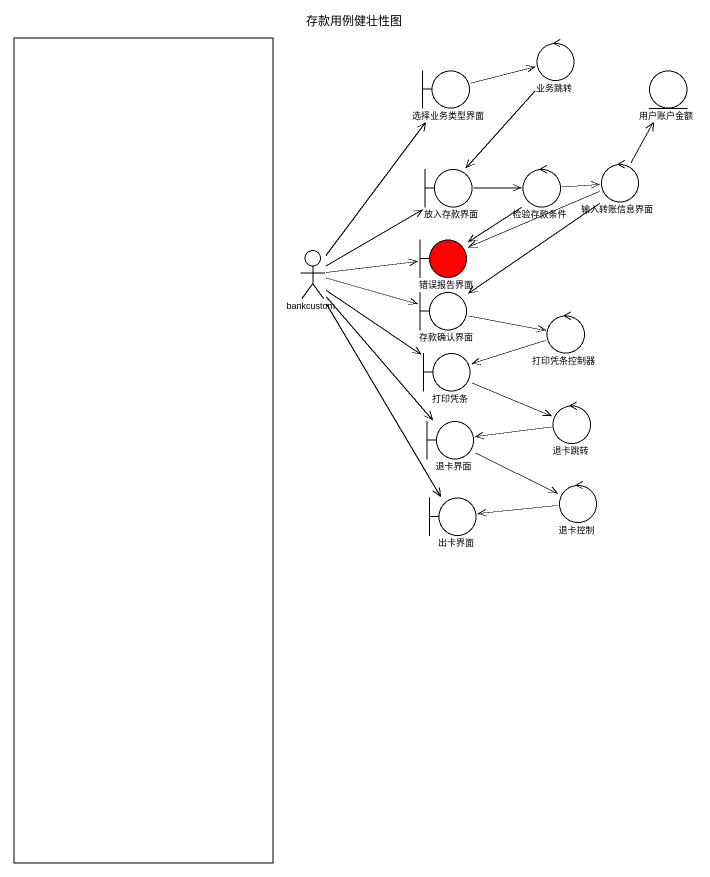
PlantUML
@startuml
title 存款用例健壮性图
rectangle " " as rectangle1
control 业务跳转
boundary 选择业务类型界面
entity 用户账户金额
boundary 放入存款界面
control 检验存款条件
control 输入转账信息界面
actor bankcustom
boundary 错误报告界面 #FF0000
boundary 存款确认界面
control 打印凭条控制器
boundary 打印凭条
control 退卡跳转
boundary 退卡界面
control 退卡控制
boundary 出卡界面
业务跳转 --> 放入存款界面
选择业务类型界面 -right-> 业务跳转
放入存款界面 -right-> 检验存款条件
检验存款条件 -right-> 输入转账信息界面
检验存款条件 --> 错误报告界面
输入转账信息界面 -up-> 用户账户金额
输入转账信息界面 -left-> 错误报告界面
输入转账信息界面 --> 存款确认界面
bankcustom -up-> 选择业务类型界面
bankcustom -up-> 放入存款界面
bankcustom -right-> 错误报告界面
bankcustom -right-> 存款确认界面
bankcustom --> 打印凭条
bankcustom --> 退卡界面
bankcustom --> 出卡界面
存款确认界面 -right-> 打印凭条控制器
打印凭条控制器 -left-> 打印凭条
打印凭条 -right-> 退卡跳转
退卡跳转 -left-> 退卡界面
退卡界面 -right-> 退卡控制
退卡控制 -left-> 出卡界面
@enduml
